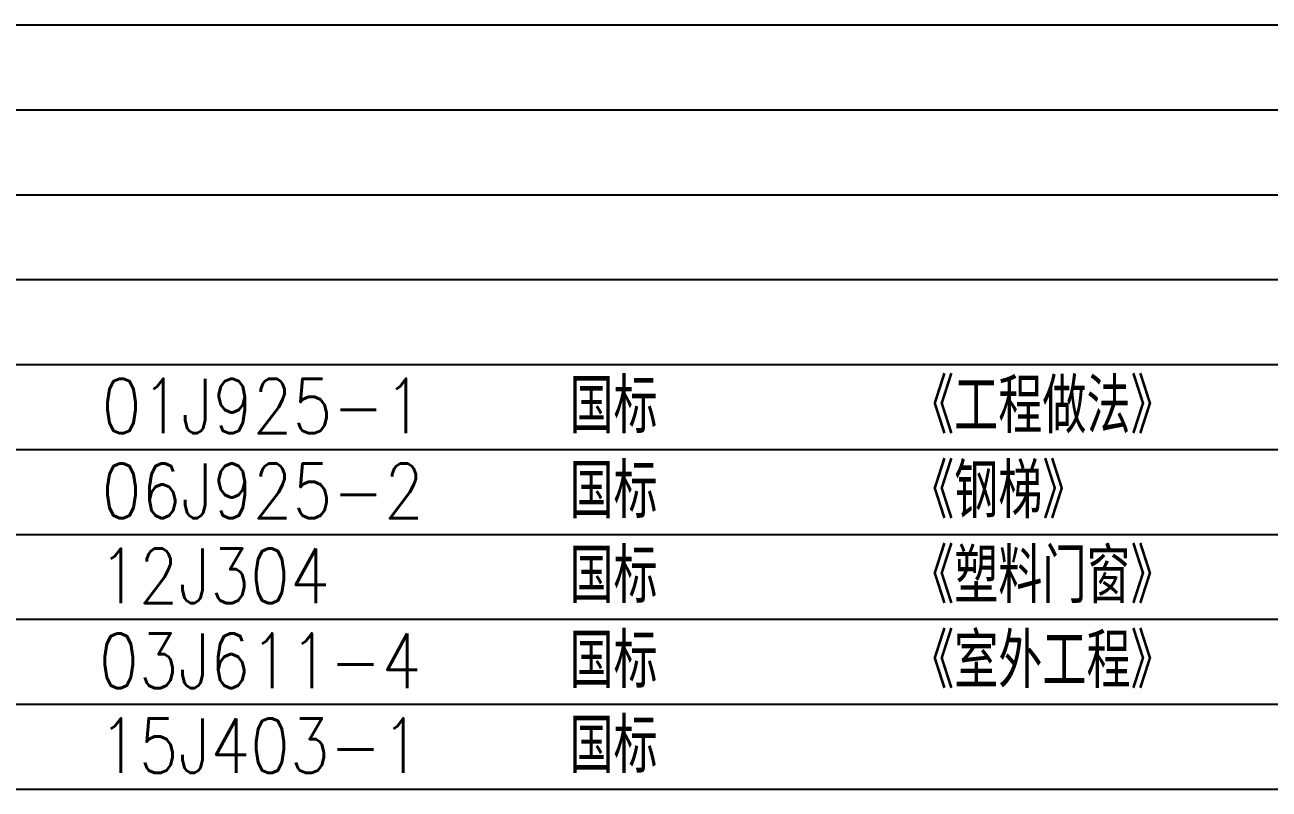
# Model space of a CAD drawing. Extents: x 4414382 to 4540065, y -615151 to -235742.
# Drawn here: x 4512928 to 4523182, y -351784 to -345484 of the extents above; entities that cross this region are included whole.
import ezdxf

# ---------------------------------------------------------------- set-up
doc = ezdxf.new("R2010")
doc.units = 0
doc.header["$LTSCALE"] = 1000
doc.header["$MEASUREMENT"] = 0
doc.layers.get('0').update_dxf_attribs({"linetype": 'CONTINUOUS'})
doc.layers.add('图层线', color=8, linetype='CONTINUOUS')
doc.styles.add('HZ1', font='txt.shx', dxfattribs={"bigfont": 'hzdx.shx'})

msp = doc.modelspace()

# ---------------------------------------------------------------- linework, layer by layer
at = {"layer": '图层线'}
for p, q in [((4450462.2, -345483.9), (4531062.2, -345483.9)), ((4450462.2, -346183.9), (4531062.2, -346183.9)), ((4450462.2, -346883.9), (4531062.2, -346883.9)), ((4450462.2, -347583.9), (4531062.2, -347583.9)), ((4450462.2, -348283.9), (4531062.2, -348283.9)), ((4450462.2, -348983.9), (4531062.2, -348983.9)), ((4450462.2, -349683.9), (4531062.2, -349683.9)), ((4450462.2, -350383.9), (4531062.2, -350383.9)), ((4450462.2, -351083.9), (4531062.2, -351083.9)), ((4450462.2, -351783.9), (4531062.2, -351783.9))]:
    msp.add_line(p, q, dxfattribs=at)

# ---------------------------------------------------------------- texts
at = {"color": 4, "style": 'HZ1', "width": 0.85}
for s, p in [('01J925-1', (4513560.6, -348850.5)), ('国标', (4517415.7, -348850.5)), ('《工程做法》', (4520223, -348850.5)), ('06J925-2', (4513560.6, -349550.5)), ('国标', (4517415.7, -349550.5)), ('《钢梯》', (4520223, -349550.5)), ('12J304', (4513538.5, -350250.5)), ('国标', (4517415.7, -350250.5)), ('《塑料门窗》', (4520223, -350250.5)), ('国标', (4517415.7, -350950.5)), ('《室外工程》', (4520223, -350950.5)), ('03J611-4', (4513538.5, -350950.5)), ('国标', (4517415.7, -351650.5)), ('15J403-1', (4513538.5, -351650.5))]:
    msp.add_text(s, height=450, dxfattribs=at).set_placement(p)

doc.saveas('drawing.dxf')
